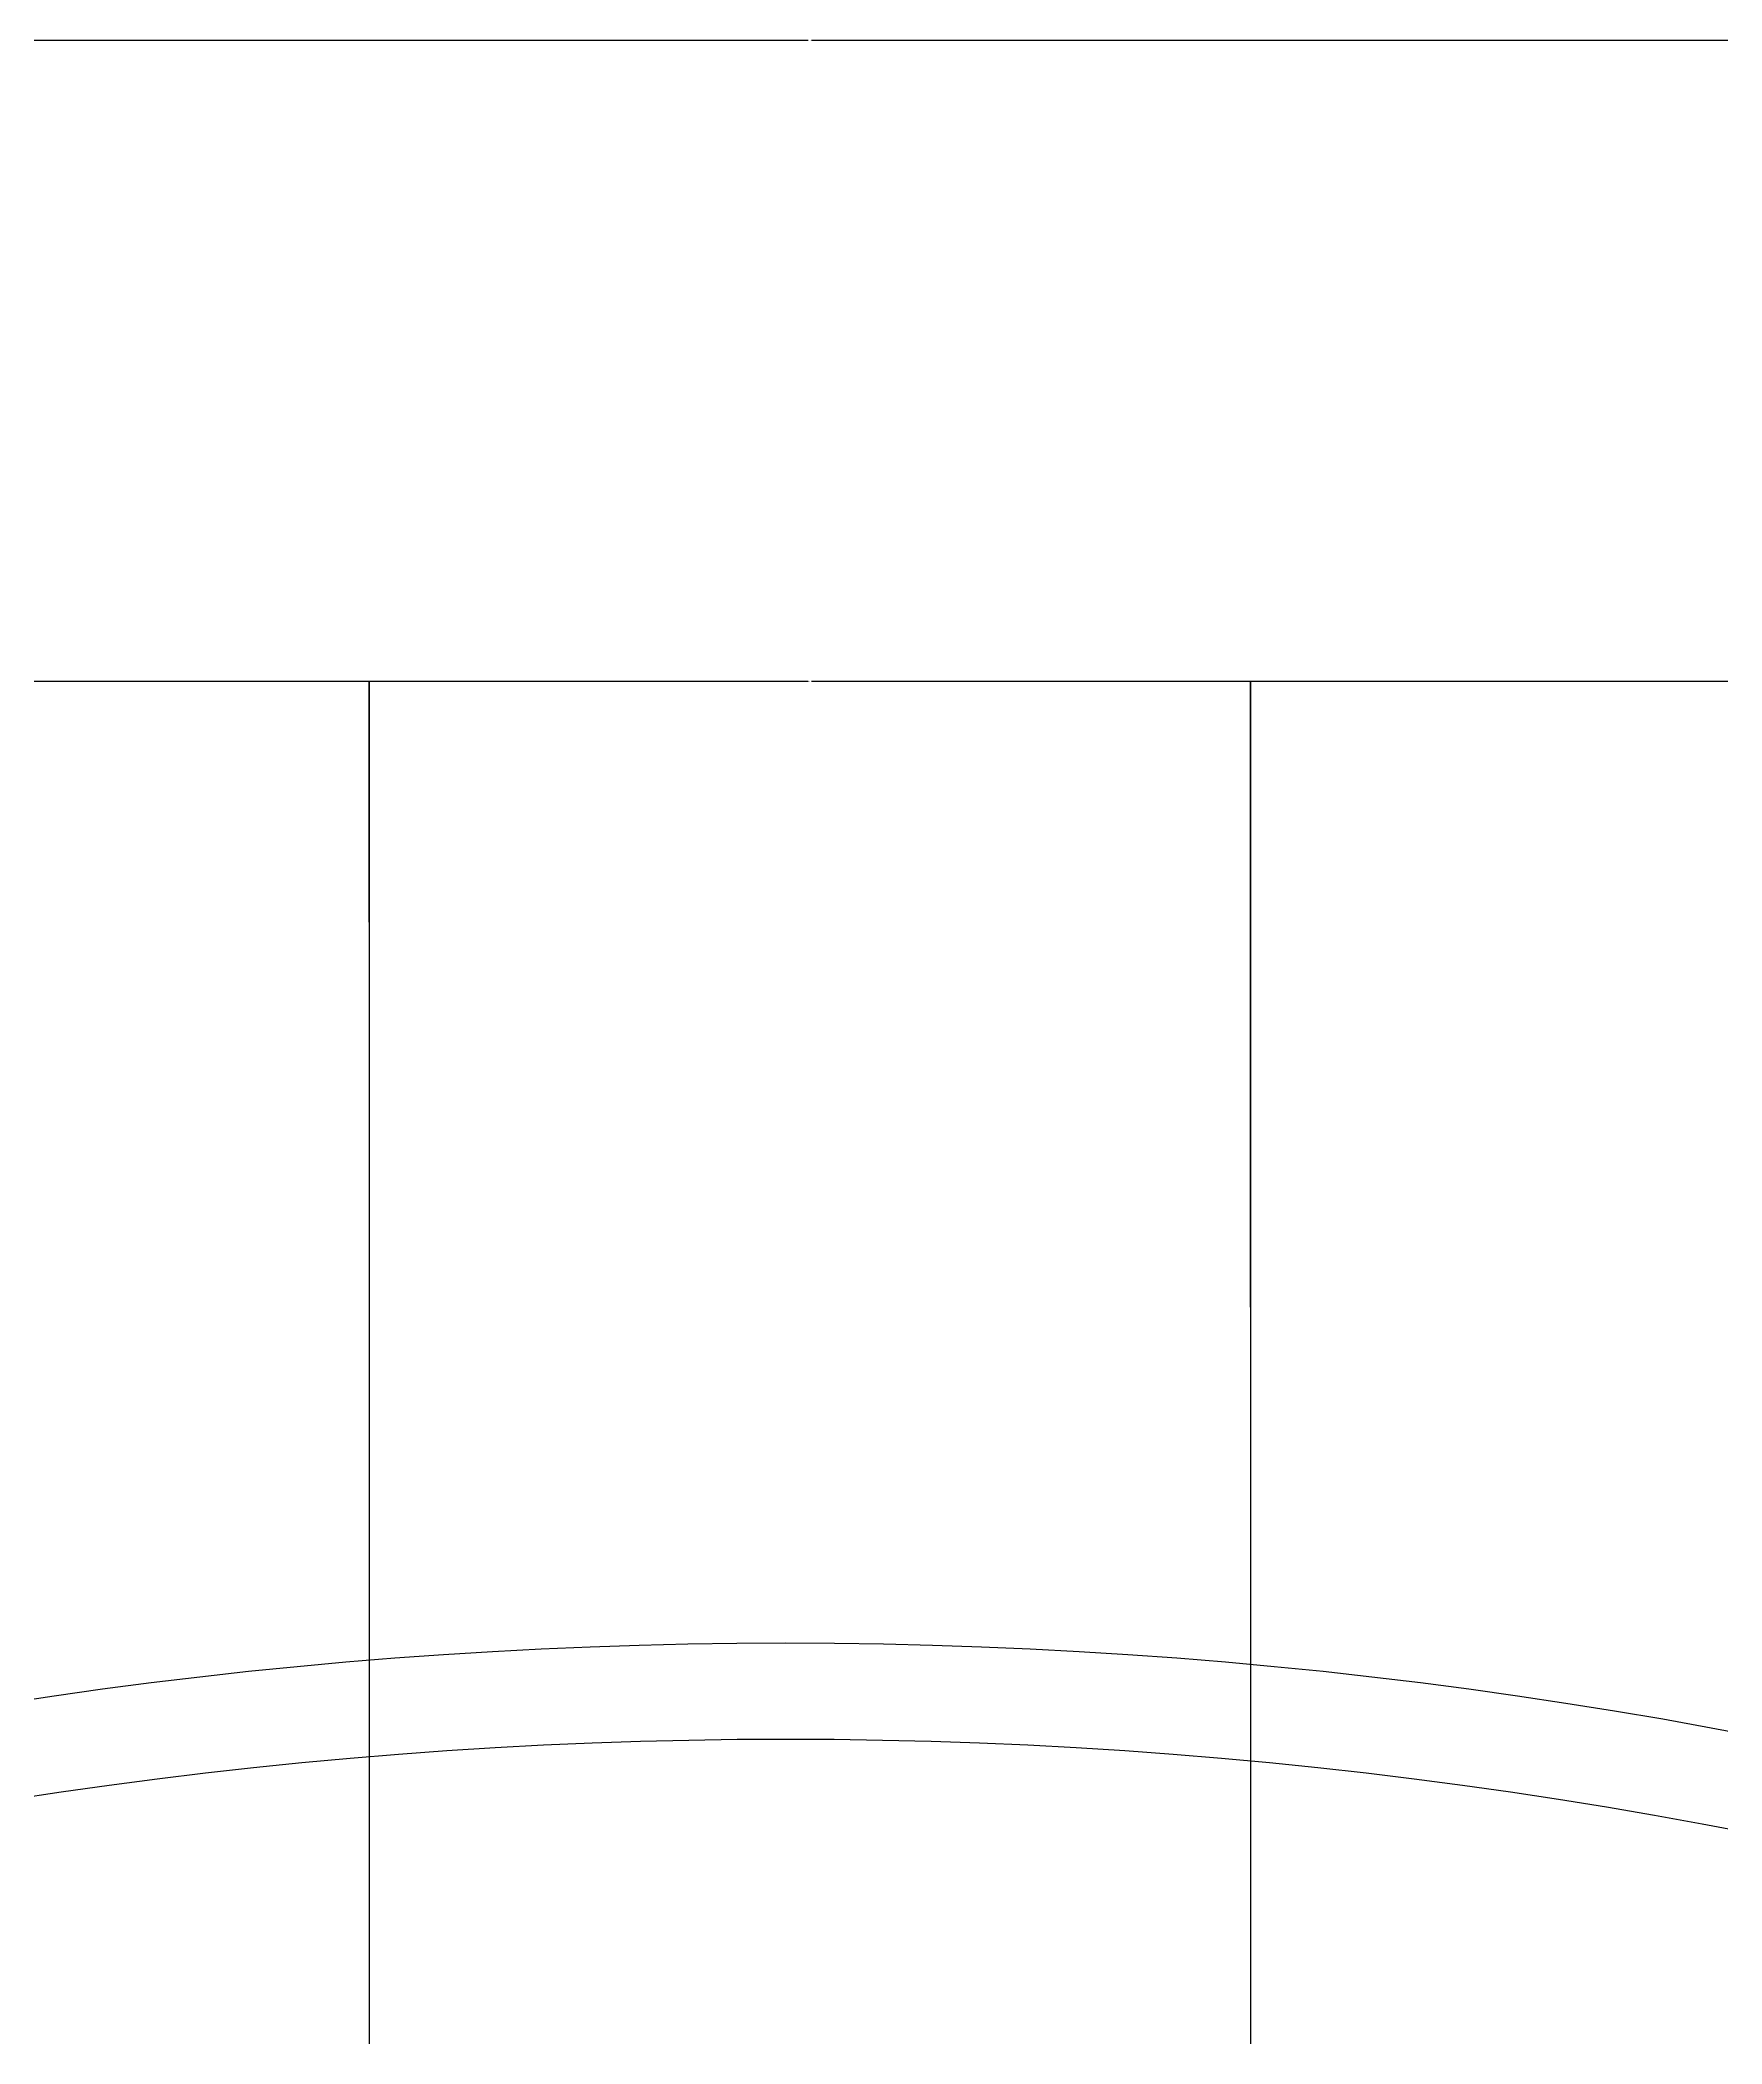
# Model space of a CAD drawing. Header units: metres. Extents: x 338339 to 1133840, y -479113 to 96125.
# Drawn here: x 399576 to 401675, y -193961 to -191460 of the extents above; entities that cross this region are included whole.
import ezdxf

# ---------------------------------------------------------------- set-up
doc = ezdxf.new("R2010")
doc.units = ezdxf.units.M
doc.layers.add('AXIS', color=3, linetype='Continuous')
doc.layers.add('PUB_DIM', color=3, linetype='Continuous')
doc.dimstyles.get("Standard").update_dxf_attribs({"dimtxt": 2.5, "dimasz": 2.5, "dimexe": 1.25, "dimexo": 0.625, "dimtad": 1, "dimcen": 2.5, "dimazin": 3, "dimtfac": 1, "dimtmove": 0, "dimatfit": 3})

# ---------------------------------------------------------------- blocks, each defined once
blk = doc.blocks.new('*D304')
for p, q in [((400534.2, -191461.05), (398285.95, -191461.05)), ((398286.2, -193961.05), (398286.2, -191461.05)), ((402786.45, -191461.05), (400538.2, -191461.05)), ((402786.2, -193961.05), (402786.2, -191461.05))]:
    blk.add_line(p, q)
at = {"layer": 'Defpoints'}
for p in [(402786.2, -191461.05), (398286.2, -193961.05), (402786.2, -193961.05)]:
    blk.add_point(p, dxfattribs=at)
at = {"layer": 'AXIS', "insert": (400536.2, -191461.05), "char_height": 1, "attachment_point": 5}
blk.add_mtext('4500', dxfattribs=at)
blk = doc.blocks.new('*D315')
for p, q in [((401934.2, -192261.05), (401085.95, -192261.05)), ((401086.2, -193041.46), (401086.2, -192261.05)), ((402786.45, -192261.05), (401938.2, -192261.05)), ((402786.2, -193041.46), (402786.2, -192261.05))]:
    blk.add_line(p, q)
at = {"layer": 'Defpoints'}
for p in [(402786.2, -192261.05), (401086.2, -193041.46), (402786.2, -193041.46)]:
    blk.add_point(p, dxfattribs=at)
at = {"layer": 'PUB_DIM', "insert": (401936.2, -192261.05), "char_height": 1, "attachment_point": 5}
blk.add_mtext('1700', dxfattribs=at)
blk = doc.blocks.new('*D316')
for p, q in [((400534.2, -192261.05), (399985.95, -192261.05)), ((399986.2, -192561.05), (399986.2, -192261.05)), ((401086.45, -192261.05), (400538.2, -192261.05)), ((401086.2, -192561.05), (401086.2, -192261.05))]:
    blk.add_line(p, q)
at = {"layer": 'Defpoints'}
for p in [(401086.2, -192261.05), (399986.2, -192561.05), (401086.2, -192561.05)]:
    blk.add_point(p, dxfattribs=at)
at = {"layer": 'PUB_DIM', "insert": (400536.2, -192261.05), "char_height": 1, "attachment_point": 5}
blk.add_mtext('1100', dxfattribs=at)
blk = doc.blocks.new('*D317')
for p, q in [((399134.2, -192261.05), (398285.95, -192261.05)), ((398286.2, -192561.05), (398286.2, -192261.05)), ((399986.45, -192261.05), (399138.2, -192261.05)), ((399986.2, -192561.05), (399986.2, -192261.05))]:
    blk.add_line(p, q)
at = {"layer": 'Defpoints'}
for p in [(399986.2, -192261.05), (398286.2, -192561.05), (399986.2, -192561.05)]:
    blk.add_point(p, dxfattribs=at)
at = {"layer": 'PUB_DIM', "insert": (399136.2, -192261.05), "char_height": 1, "attachment_point": 5}
blk.add_mtext('1700', dxfattribs=at)

msp = doc.modelspace()

# ---------------------------------------------------------------- linework, layer by layer
for radius, start, end in [(6358.17, 72.33, 107.67), (6238.17, 72.16, 107.84)]:
    msp.add_arc((400506.2, -199819.22), radius, start, end)
at = {"layer": 'AXIS'}
for p, q in [((399986.2, -192261.05), (399986.2, -193961.05)), ((401086.2, -192261.05), (401086.2, -193961.05))]:
    msp.add_line(p, q, dxfattribs=at)

# ---------------------------------------------------------------- dimensions: what is measured, and where the dimension line sits
dim = msp.add_linear_dim(base=(402786.2, -191461.05), p1=(402786.2, -193961.05), p2=(398286.2, -193961.05), dimstyle='Standard', dxfattribs=at)
dim.commit()
dim.dimension.update_dxf_attribs({"geometry": '*D304', "text_midpoint": (400536.2, -191461.05)})
at = {"layer": 'PUB_DIM'}
for base, p1, p2, picture, middle in [((399986.2, -192261.05), (399986.2, -192561.05), (398286.2, -192561.05), '*D317', (399136.2, -192261.05)), ((401086.2, -192261.05), (401086.2, -192561.05), (399986.2, -192561.05), '*D316', (400536.2, -192261.05)), ((402786.2, -192261.05), (402786.2, -193041.46), (401086.2, -193041.46), '*D315', (401936.2, -192261.05))]:
    dim = msp.add_linear_dim(base=base, p1=p1, p2=p2, dimstyle='Standard', dxfattribs=at)
    dim.commit()
    dim.dimension.update_dxf_attribs({"geometry": picture, "text_midpoint": middle})

doc.saveas('drawing.dxf')
